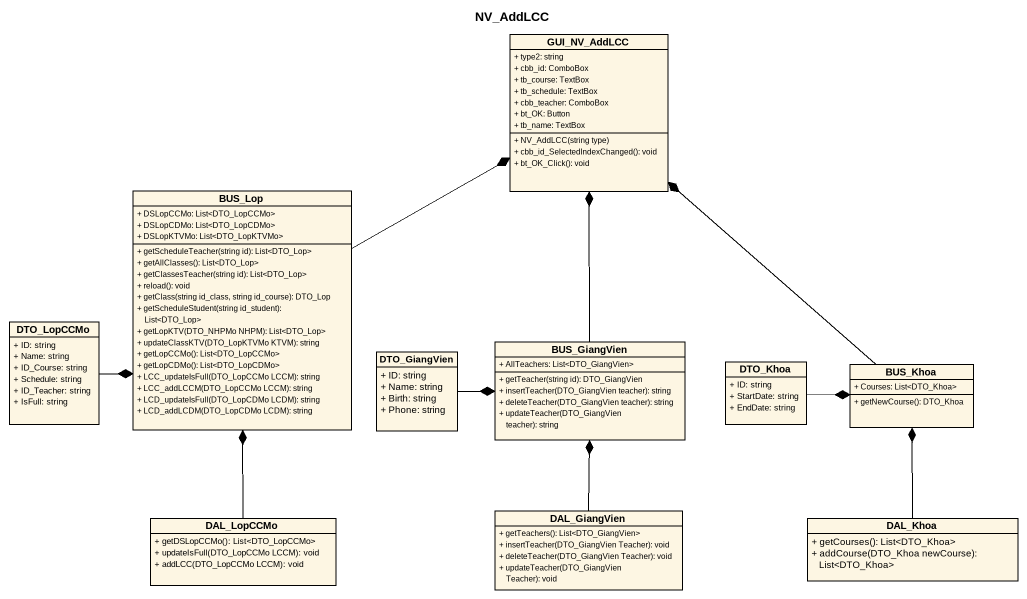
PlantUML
@startuml
title NV_AddLCC
hide circle
hide empty members
skinparam classAttributeIconSize 0
class GUI_NV_AddLCC {
  + type2: string
  + cbb_id: ComboBox
  + tb_course: TextBox
  + tb_schedule: TextBox
  + cbb_teacher: ComboBox
  + bt_OK: Button
  + tb_name: TextBox
  + NV_AddLCC(string type)
  + cbb_id_SelectedIndexChanged(): void
  + bt_OK_Click(): void
}
class BUS_Lop {
  + DSLopCCMo: List<DTO_LopCCMo>
  + DSLopCDMo: List<DTO_LopCDMo>
  + DSLopKTVMo: List<DTO_LopKTVMo>
  + getScheduleTeacher(string id): List<DTO_Lop>
  + getAllClasses(): List<DTO_Lop>
  + getClassesTeacher(string id): List<DTO_Lop>
  + reload(): void
  + getClass(string id_class, string id_course): DTO_Lop
  + getScheduleStudent(string id_student): List<DTO_Lop>
  + getLopKTV(DTO_NHPMo NHPM): List<DTO_Lop>
  + updateClassKTV(DTO_LopKTVMo KTVM): string
  + getLopCCMo(): List<DTO_LopCCMo>
  + getLopCDMo(): List<DTO_LopCDMo>
  + LCC_updateIsFull(DTO_LopCCMo LCCM): string
  + LCC_addLCCM(DTO_LopCCMo LCCM): string
  + LCD_updateIsFull(DTO_LopCDMo LCDM): string
  + LCD_addLCDM(DTO_LopCDMo LCDM): string
}
class DTO_LopCCMo {
  + ID: string
  + Name: string
  + ID_Course: string
  + Schedule: string
  + ID_Teacher: string
  + IsFull: string
}
class DTO_GiangVien {
  + ID: string
  + Name: string
  + Birth: string
  + Phone: string
}
class BUS_GiangVien {
  + AllTeachers: List<DTO_GiangVien>
  + getTeacher(string id): DTO_GiangVien
  + insertTeacher(DTO_GiangVien teacher): string
  + deleteTeacher(DTO_GiangVien teacher): string
  + updateTeacher(DTO_GiangVien teacher): string
}
class DTO_Khoa {
  + ID: string
  + StartDate: string
  + EndDate: string
}
class BUS_Khoa {
  + Courses: List<DTO_Khoa>
  + getNewCourse(): DTO_Khoa
}
class DAL_LopCCMo {
  + getDSLopCCMo(): List<DTO_LopCCMo>
  + updateIsFull(DTO_LopCCMo LCCM): void
  + addLCC(DTO_LopCCMo LCCM): void
}
class DAL_GiangVien {
  + getTeachers(): List<DTO_GiangVien>
  + insertTeacher(DTO_GiangVien Teacher): void
  + deleteTeacher(DTO_GiangVien Teacher): void
  + updateTeacher(DTO_GiangVien Teacher): void
}
class DAL_Khoa {
  + getCourses(): List<DTO_Khoa>
  + addCourse(DTO_Khoa newCourse): List<DTO_Khoa>
}
BUS_Lop -right-* GUI_NV_AddLCC
DTO_LopCCMo -right-* BUS_Lop
DTO_GiangVien -right-* BUS_GiangVien
BUS_GiangVien -up-* GUI_NV_AddLCC
DTO_Khoa -right-* BUS_Khoa
BUS_Khoa -up-* GUI_NV_AddLCC
DAL_LopCCMo -up-* BUS_Lop
DAL_GiangVien -up-* BUS_GiangVien
DAL_Khoa -up-* BUS_Khoa
@enduml
